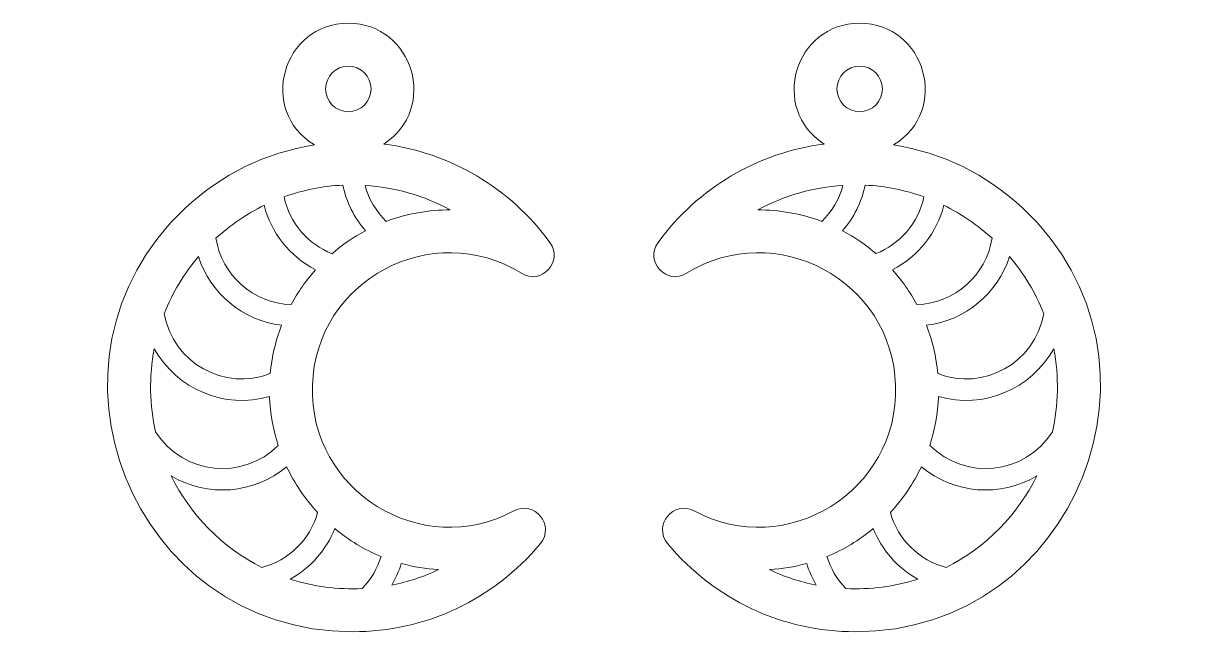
# Model space of a CAD drawing. Header units: inches. Extents: x 36 to 252, y 14 to 127.
import ezdxf

# ---------------------------------------------------------------- set-up
doc = ezdxf.new("R2010")
doc.units = ezdxf.units.IN
doc.header["$MEASUREMENT"] = 0
doc.layers.add('_U+0421_U+043B_U+043E_U+0439 1', color=7, linetype='Continuous')

msp = doc.modelspace()

# ---------------------------------------------------------------- linework, layer by layer
at = {"layer": '_U+0421_U+043B_U+043E_U+0439 1', "color": 1, "lineweight": 9, "true_color": 0xff0000}
for points, knots in [([(128.58, 80.41), (132.3, 78.11), (136.5, 82.64), (133.91, 86.17), (126.41, 96.42), (115.27, 102.95), (102.86, 104.53), (113.14, 111.14), (108.42, 127.08), (96.25, 127.08), (83.95, 127.08), (79.3, 110.81), (89.92, 104.36), (80.91, 102.96), (72.54, 98.91), (65.76, 92.54), (35.54, 64.18), (55.87, 13.52), (97.06, 13.52), (110.65, 13.52), (123.36, 19.47), (132.13, 29.98), (134.93, 33.33), (131.03, 38.13), (127.17, 36.07), (109.94, 26.85), (88.92, 39.7), (89.54, 59.46), (90.17, 79.2), (111.96, 90.71), (128.58, 80.41)], [0, 0, 0, 0, 1, 1, 1, 2, 2, 2, 3, 3, 3, 4, 4, 4, 5, 5, 5, 6, 6, 6, 7, 7, 7, 8, 8, 8, 9, 9, 9, 10, 10, 10, 10]), ([(198.46, 59.46), (199.08, 39.7), (178.06, 26.85), (160.83, 36.07), (156.97, 38.13), (153.07, 33.33), (155.87, 29.98), (164.64, 19.47), (177.35, 13.52), (190.94, 13.52), (232.13, 13.52), (252.46, 64.18), (222.24, 92.54), (215.45, 98.91), (207.09, 102.96), (198.08, 104.36), (208.7, 110.81), (204.05, 127.08), (191.74, 127.08), (179.58, 127.08), (174.86, 111.14), (185.13, 104.53), (172.73, 102.95), (161.59, 96.42), (154.09, 86.17), (151.5, 82.64), (155.7, 78.11), (159.42, 80.41), (176.04, 90.71), (197.83, 79.2), (198.46, 59.46)], [0, 0, 0, 0, 1, 1, 1, 2, 2, 2, 3, 3, 3, 4, 4, 4, 5, 5, 5, 6, 6, 6, 7, 7, 7, 8, 8, 8, 9, 9, 9, 10, 10, 10, 10]), ([(96.25, 119.08), (98.6, 119.08), (100.51, 117.17), (100.51, 114.83), (100.51, 112.48), (98.6, 110.57), (96.25, 110.57), (93.91, 110.57), (92, 112.48), (92, 114.83), (92, 117.17), (93.91, 119.08), (96.25, 119.08)], [0, 0, 0, 0, 1, 1, 1, 2, 2, 2, 3, 3, 3, 4, 4, 4, 4]), ([(196, 114.83), (196, 112.48), (194.09, 110.57), (191.75, 110.57), (189.4, 110.57), (187.49, 112.48), (187.49, 114.83), (187.49, 117.17), (189.4, 119.08), (191.75, 119.08), (194.09, 119.08), (196, 117.17), (196, 114.83)], [0, 0, 0, 0, 1, 1, 1, 2, 2, 2, 3, 3, 3, 4, 4, 4, 4]), ([(95.24, 96.87), (95.89, 93.73), (97.34, 90.79), (99.46, 88.35), (97.21, 87.16), (95.12, 85.72), (93.21, 84.07), (88.78, 85.84), (85.33, 89.72), (84.25, 94.68), (87.71, 95.93), (91.41, 96.69), (95.24, 96.87)], [0, 0, 0, 0, 1, 1, 1, 2, 2, 2, 3, 3, 3, 4, 4, 4, 4]), ([(103.34, 90.09), (101.42, 91.95), (100.06, 94.28), (99.37, 96.82), (105.03, 96.47), (110.43, 94.9), (115.25, 92.24), (111.26, 92.24), (107.31, 91.59), (103.34, 90.09)], [0, 0, 0, 0, 1, 1, 1, 2, 2, 2, 3, 3, 3, 3]), ([(172.75, 92.24), (177.57, 94.9), (182.97, 96.47), (188.63, 96.82), (187.94, 94.28), (186.58, 91.95), (184.66, 90.09), (180.69, 91.59), (176.74, 92.24), (172.75, 92.24)], [0, 0, 0, 0, 1, 1, 1, 2, 2, 2, 3, 3, 3, 3]), ([(203.75, 94.68), (202.67, 89.72), (199.22, 85.84), (194.79, 84.08), (192.88, 85.72), (190.79, 87.17), (188.54, 88.35), (190.66, 90.79), (192.11, 93.73), (192.76, 96.87), (196.59, 96.69), (200.29, 95.93), (203.75, 94.68)], [0, 0, 0, 0, 1, 1, 1, 2, 2, 2, 3, 3, 3, 4, 4, 4, 4]), ([(85.56, 74.57), (78.48, 74.81), (72.64, 80.07), (71.53, 86.94), (74.21, 89.41), (77.24, 91.49), (80.53, 93.1), (81.85, 88.03), (85.18, 83.62), (90.15, 81.08), (88.38, 79.11), (86.84, 76.93), (85.56, 74.57)], [0, 0, 0, 0, 1, 1, 1, 2, 2, 2, 3, 3, 3, 4, 4, 4, 4]), ([(197.85, 81.08), (202.82, 83.62), (206.15, 88.03), (207.47, 93.1), (210.76, 91.49), (213.79, 89.41), (216.47, 86.94), (215.36, 80.07), (209.52, 74.81), (202.44, 74.57), (201.16, 76.93), (199.62, 79.11), (197.85, 81.08)], [0, 0, 0, 0, 1, 1, 1, 2, 2, 2, 3, 3, 3, 4, 4, 4, 4]), ([(68.25, 83.53), (70.46, 76.71), (76.46, 71.6), (83.78, 70.71), (82.68, 67.87), (81.96, 64.85), (81.68, 61.69), (73.13, 58.4), (63.55, 63.63), (61.89, 72.87), (63.42, 76.79), (65.58, 80.38), (68.25, 83.53)], [0, 0, 0, 0, 1, 1, 1, 2, 2, 2, 3, 3, 3, 4, 4, 4, 4]), ([(226.11, 72.87), (224.45, 63.63), (214.87, 58.4), (206.32, 61.69), (206.04, 64.85), (205.32, 67.87), (204.22, 70.71), (211.54, 71.6), (217.54, 76.71), (219.75, 83.53), (222.42, 80.38), (224.58, 76.79), (226.11, 72.87)], [0, 0, 0, 0, 1, 1, 1, 2, 2, 2, 3, 3, 3, 4, 4, 4, 4]), ([(60.27, 50.83), (59.14, 55.82), (59, 61.07), (60.01, 66.34), (64.21, 58.8), (73.08, 54.98), (81.56, 57.43), (81.67, 54.29), (82.2, 51.22), (83.15, 48.29), (76.62, 41.77), (65.46, 42.67), (60.27, 50.83)], [0, 0, 0, 0, 1, 1, 1, 2, 2, 2, 3, 3, 3, 4, 4, 4, 4]), ([(204.85, 48.29), (205.8, 51.22), (206.33, 54.29), (206.44, 57.43), (214.92, 54.98), (223.79, 58.8), (227.99, 66.34), (229, 61.07), (228.86, 55.82), (227.73, 50.83), (222.54, 42.67), (211.38, 41.77), (204.85, 48.29)], [0, 0, 0, 0, 1, 1, 1, 2, 2, 2, 3, 3, 3, 4, 4, 4, 4]), ([(90.52, 35.77), (89.08, 30.65), (85.14, 26.85), (80.11, 25.52), (72.6, 29.29), (66.71, 35.43), (63.18, 42.59), (70.02, 38.54), (78.64, 39.25), (84.73, 44.32), (86.19, 41.23), (88.13, 38.35), (90.52, 35.77)], [0, 0, 0, 0, 1, 1, 1, 2, 2, 2, 3, 3, 3, 4, 4, 4, 4]), ([(203.27, 44.32), (209.36, 39.25), (217.98, 38.54), (224.82, 42.59), (221.29, 35.43), (215.4, 29.29), (207.89, 25.52), (202.86, 26.86), (198.92, 30.65), (197.48, 35.77), (199.87, 38.35), (201.81, 41.23), (203.27, 44.32)], [0, 0, 0, 0, 1, 1, 1, 2, 2, 2, 3, 3, 3, 4, 4, 4, 4]), ([(102.36, 27.55), (101.7, 25.38), (100.56, 23.35), (98.86, 21.58), (94.24, 21.36), (89.81, 21.93), (85.39, 23.35), (89.34, 25.53), (92.15, 28.86), (93.72, 32.76), (96.34, 30.58), (99.25, 28.83), (102.36, 27.55)], [0, 0, 0, 0, 1, 1, 1, 2, 2, 2, 3, 3, 3, 4, 4, 4, 4]), ([(194.28, 32.76), (195.85, 28.86), (198.66, 25.53), (202.61, 23.35), (198.19, 21.93), (193.76, 21.36), (189.15, 21.58), (187.44, 23.35), (186.3, 25.38), (185.64, 27.55), (188.75, 28.83), (191.66, 30.58), (194.28, 32.76)], [0, 0, 0, 0, 1, 1, 1, 2, 2, 2, 3, 3, 3, 4, 4, 4, 4]), ([(106.15, 26.27), (108.4, 25.64), (110.73, 25.25), (113.12, 25.11), (110.34, 23.79), (107.39, 22.83), (104.35, 22.24), (105.1, 23.51), (105.71, 24.86), (106.15, 26.27)], [0, 0, 0, 0, 1, 1, 1, 2, 2, 2, 3, 3, 3, 3]), ([(183.65, 22.24), (180.61, 22.83), (177.66, 23.79), (174.88, 25.11), (177.27, 25.25), (179.6, 25.64), (181.85, 26.27), (182.29, 24.86), (182.9, 23.51), (183.65, 22.24)], [0, 0, 0, 0, 1, 1, 1, 2, 2, 2, 3, 3, 3, 3])]:
    msp.add_open_spline(points, degree=3, knots=knots, dxfattribs=at)

doc.saveas('drawing.dxf')
